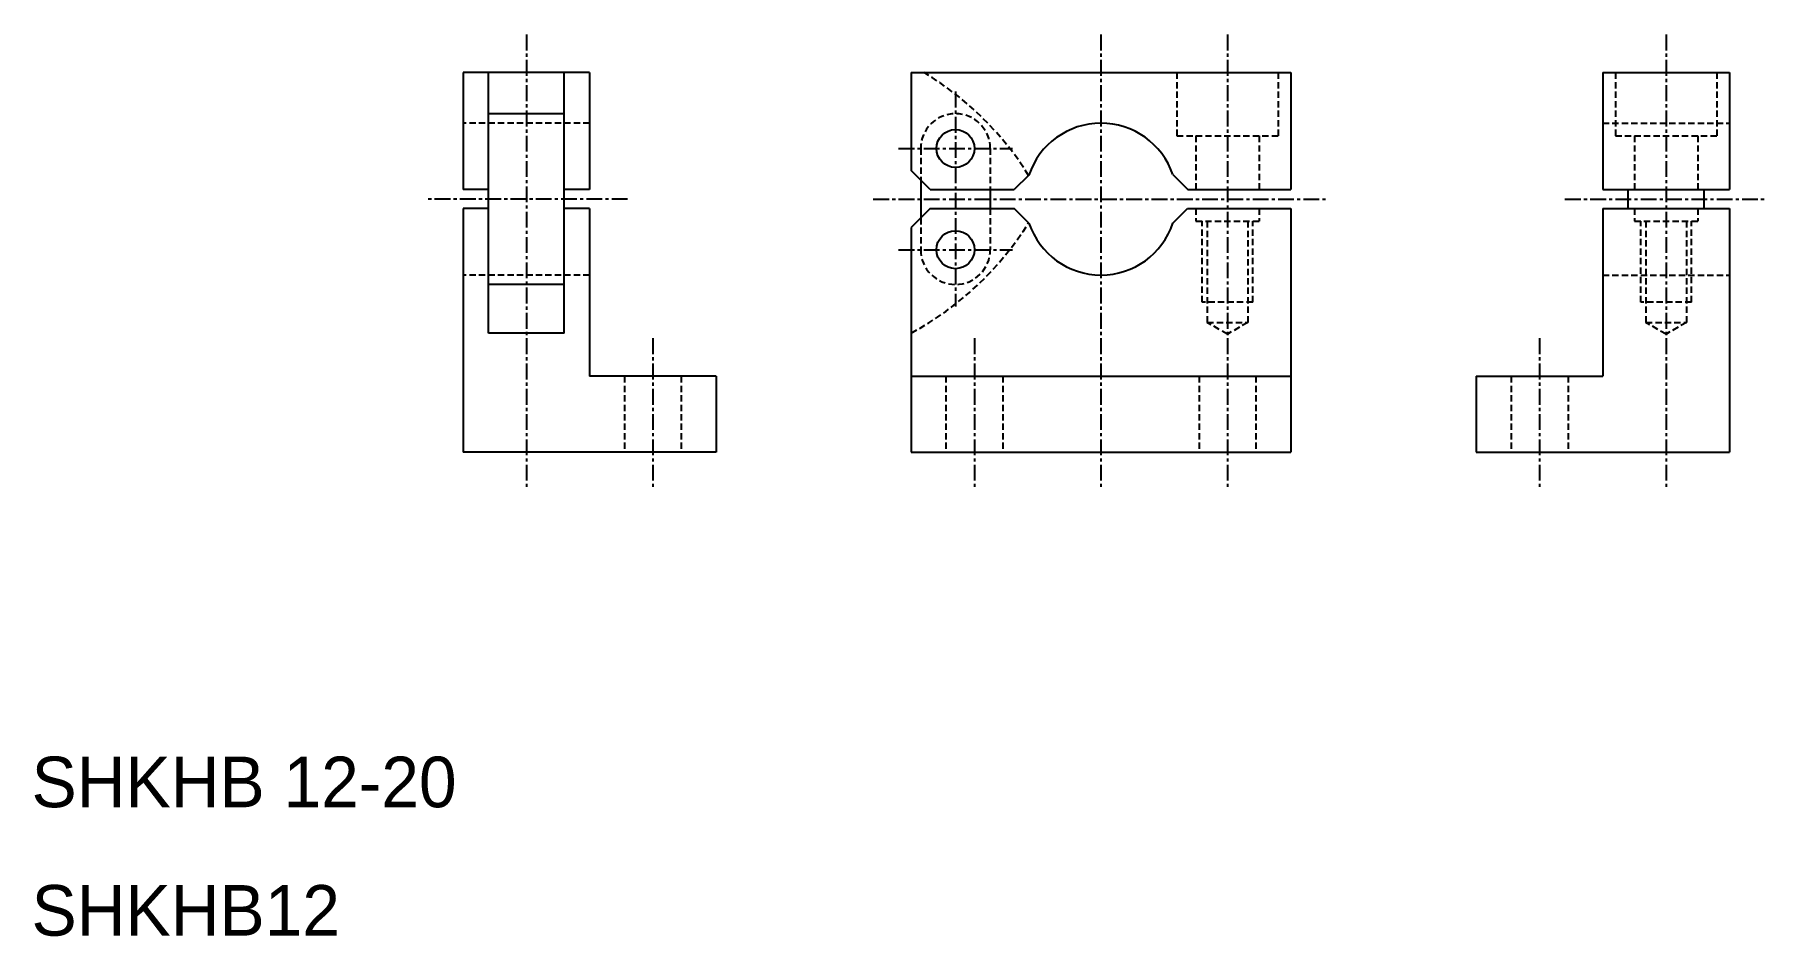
# Model space of a CAD drawing. Extents: x 56 to 193, y 57 to 129.
import ezdxf

# ---------------------------------------------------------------- set-up
doc = ezdxf.new("R2010")
doc.units = 0
doc.linetypes.add('CENTER', pattern=[2, 1.25, -0.25, 0.25, -0.25])
doc.linetypes.add('DASHED', pattern=[0.75, 0.5, -0.25])
doc.layers.get('0').update_dxf_attribs({"linetype": 'CONTINUOUS'})
doc.layers.add('CENTER', color=1, linetype='CENTER')

msp = doc.modelspace()

# ---------------------------------------------------------------- linework, layer by layer
at = {"color": 7, "linetype": 'CONTINUOUS'}
for p, q in [((89.87, 125.62), (89.87, 116.37)), ((99.87, 125.62), (89.87, 125.62)), ((91.87, 105.03), (91.87, 125.62)), ((97.87, 105.03), (97.87, 125.62)), ((99.87, 125.62), (99.87, 116.37)), ((125.29, 125.62), (155.29, 125.62)), ((125.29, 125.62), (125.29, 117.87)), ((155.29, 125.62), (155.29, 116.37)), ((179.96, 125.62), (179.96, 116.37)), ((179.96, 125.62), (189.96, 125.62)), ((189.96, 125.62), (189.96, 116.37)), ((97.87, 122.37), (91.87, 122.37)), ((126.79, 116.37), (125.29, 117.87)), ((126.04, 117.12), (126.04, 114.12)), ((134.6, 117.52), (133.44, 116.37)), ((145.96, 117.56), (147.15, 116.37)), ((91.87, 116.37), (89.87, 116.37)), ((99.87, 116.37), (97.87, 116.37)), ((126.79, 116.37), (133.44, 116.37)), ((131.54, 116.37), (131.54, 114.87)), ((147.15, 116.37), (155.29, 116.37)), ((179.96, 116.37), (189.96, 116.37)), ((181.96, 114.87), (181.96, 116.37)), ((187.96, 114.87), (187.96, 116.37)), ((89.87, 114.87), (89.87, 95.62)), ((91.87, 114.87), (89.87, 114.87)), ((99.87, 114.87), (97.87, 114.87)), ((99.87, 114.87), (99.87, 101.62)), ((126.79, 114.87), (125.29, 113.37)), ((126.79, 114.87), (133.44, 114.87)), ((134.6, 113.71), (133.44, 114.87)), ((145.98, 113.72), (147.13, 114.87)), ((147.13, 114.87), (155.29, 114.87)), ((155.29, 114.87), (155.29, 95.62)), ((179.96, 114.87), (179.96, 101.62)), ((179.96, 114.87), (189.96, 114.87)), ((189.96, 114.87), (189.96, 95.62)), ((125.29, 113.37), (125.29, 95.62)), ((97.87, 108.87), (91.87, 108.87)), ((97.87, 105.03), (91.87, 105.03)), ((109.87, 101.62), (99.87, 101.62)), ((109.87, 101.62), (109.87, 95.62)), ((125.29, 101.62), (155.29, 101.62)), ((169.96, 101.62), (179.96, 101.62)), ((169.96, 101.62), (169.96, 95.62)), ((109.87, 95.62), (89.87, 95.62)), ((125.29, 95.62), (155.29, 95.62)), ((169.96, 95.62), (189.96, 95.62))]:
    msp.add_line(p, q, dxfattribs=at)
at = {"color": 3, "linetype": 'DASHED'}
for p, q in [((146.29, 125.62), (146.29, 120.62)), ((154.29, 125.62), (154.29, 120.62)), ((180.96, 125.62), (180.96, 120.62)), ((188.96, 125.62), (188.96, 120.62)), ((99.87, 121.62), (89.87, 121.62)), ((146.29, 120.62), (154.29, 120.62)), ((147.79, 120.62), (147.79, 116.37)), ((152.79, 120.62), (152.79, 116.37)), ((179.96, 121.62), (189.96, 121.62)), ((180.96, 120.62), (188.96, 120.62)), ((182.46, 120.62), (182.46, 116.37)), ((187.46, 120.62), (187.46, 116.37)), ((126.04, 119.62), (126.04, 117.12)), ((131.54, 119.62), (131.54, 116.37)), ((126.04, 114.12), (126.04, 111.62)), ((131.54, 114.87), (131.54, 111.62)), ((147.79, 114.87), (147.79, 113.87)), ((147.79, 113.87), (152.79, 113.87)), ((148.29, 107.47), (148.29, 113.87)), ((148.69, 113.87), (148.69, 105.87)), ((151.89, 113.87), (151.89, 105.87)), ((152.29, 107.47), (152.29, 113.87)), ((152.79, 114.87), (152.79, 113.87)), ((182.46, 114.87), (182.46, 113.87)), ((182.46, 113.87), (187.46, 113.87)), ((182.96, 107.47), (182.96, 113.87)), ((183.36, 113.87), (183.36, 105.87)), ((186.56, 113.87), (186.56, 105.87)), ((186.96, 107.47), (186.96, 113.87)), ((187.46, 114.87), (187.46, 113.87)), ((99.87, 109.62), (89.87, 109.62)), ((179.96, 109.62), (189.96, 109.62)), ((152.29, 107.47), (148.29, 107.47)), ((186.96, 107.47), (182.96, 107.47)), ((148.69, 105.87), (151.89, 105.87)), ((150.29, 104.94), (148.69, 105.87)), ((151.89, 105.87), (150.29, 104.94)), ((183.36, 105.87), (186.56, 105.87)), ((184.96, 104.94), (183.36, 105.87)), ((186.56, 105.87), (184.96, 104.94)), ((102.62, 101.62), (102.62, 95.62)), ((107.12, 101.62), (107.12, 95.62)), ((128.04, 101.62), (128.04, 95.62)), ((132.54, 101.62), (132.54, 95.62)), ((148.04, 101.62), (148.04, 95.62)), ((152.54, 101.62), (152.54, 95.62)), ((172.71, 101.62), (172.71, 95.62)), ((177.21, 101.62), (177.21, 95.62))]:
    msp.add_line(p, q, dxfattribs=at)
at = {"color": 7, "linetype": 'CONTINUOUS'}
for centre in [(128.79, 119.62), (128.79, 111.62)]:
    msp.add_circle(centre, 1.5, dxfattribs=at)
at = {"color": 3, "linetype": 'DASHED'}
for centre, radius, start, end in [((113.39, 104.22), 25, 32.0794, 58.8704), ((128.79, 119.62), 2.75, 0, 180), ((113.39, 127.02), 25, 298.4245, 327.9206), ((128.79, 111.62), 2.75, 180, 0)]:
    msp.add_arc(centre, radius, start, end, dxfattribs=at)
at = {"color": 7, "linetype": 'CONTINUOUS'}
for start, end in [(18.8644, 161.4887), (198.5113, 341.564)]:
    msp.add_arc((140.29, 115.62), 6, start, end, dxfattribs=at)
at = {"layer": 'CENTER', "color": 1, "linetype": 'CENTER'}
for p, q in [((94.87, 128.62), (94.87, 92.62)), ((140.29, 128.62), (140.29, 92.62)), ((150.29, 128.62), (150.29, 100.87)), ((184.96, 128.62), (184.96, 92.62)), ((128.79, 124.12), (128.79, 107.12)), ((124.29, 119.62), (133.29, 119.62)), ((102.87, 115.62), (86.87, 115.62)), ((122.29, 115.62), (158.29, 115.62)), ((176.96, 115.62), (192.96, 115.62)), ((124.29, 111.62), (133.29, 111.62)), ((104.87, 104.62), (104.87, 92.62)), ((130.29, 104.62), (130.29, 92.62)), ((150.29, 104.62), (150.29, 92.62)), ((174.96, 104.62), (174.96, 92.62))]:
    msp.add_line(p, q, dxfattribs=at)

# ---------------------------------------------------------------- texts
at = {"color": 7, "linetype": 'CONTINUOUS'}
for s, p in [('SHKHB 12-20', (55.76, 67.55)), ('SHKHB12', (55.76, 57.4))]:
    msp.add_text(s, height=4, dxfattribs=at).set_placement(p)

doc.saveas('drawing.dxf')
